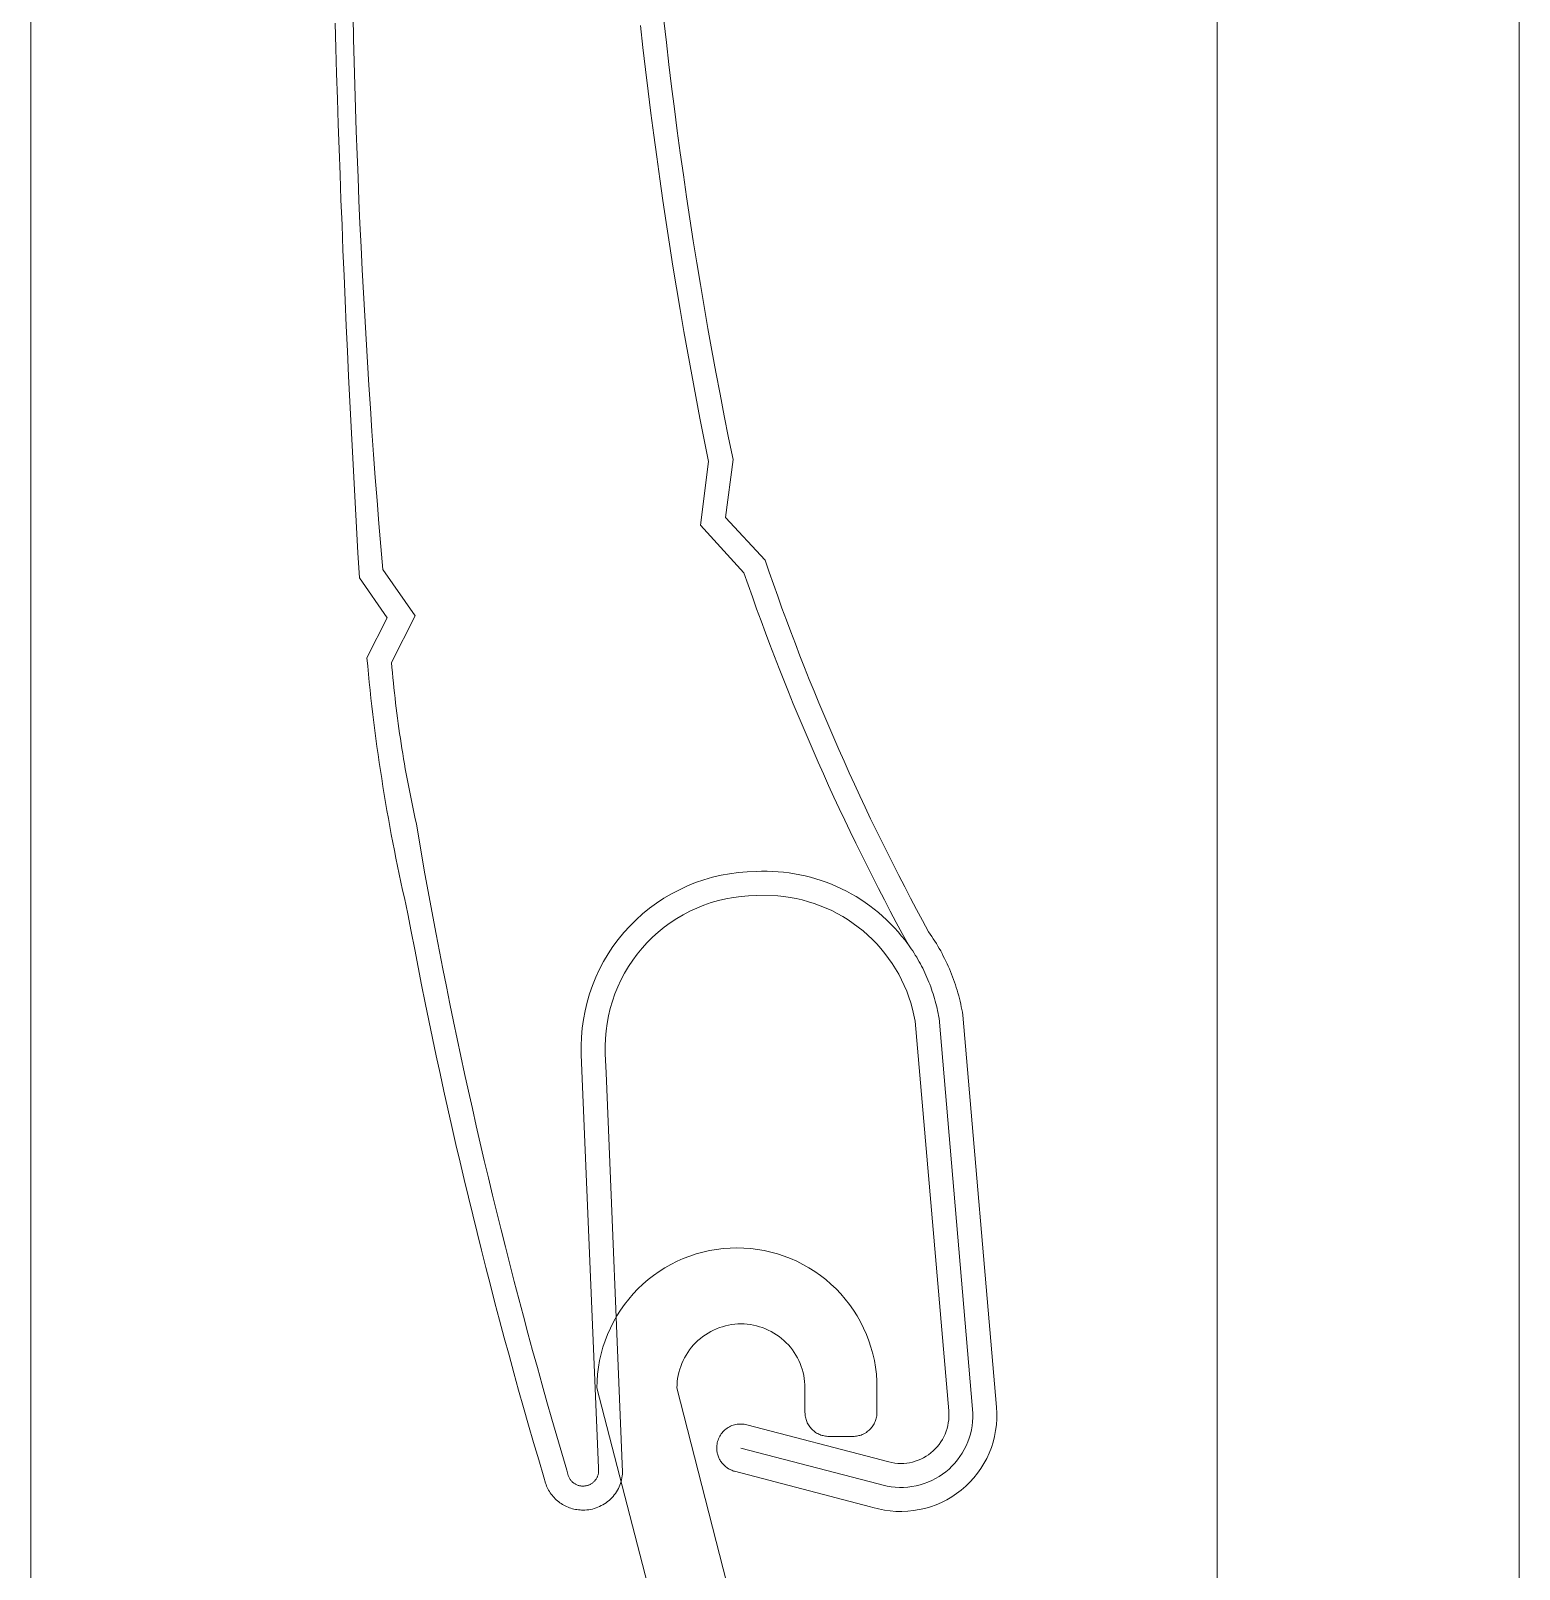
# Model space of a CAD drawing. Header units: metres. Extents: x 1838950 to 1842843, y 5171318 to 5174224.
# Drawn here: x 1841244.92197 to 1841244.94057, y 5171399.27954 to 5171399.29876 of the extents above; entities that cross this region are included whole.
import ezdxf

# ---------------------------------------------------------------- set-up
doc = ezdxf.new("R2010")
doc.units = ezdxf.units.M
doc.header["$LTSCALE"] = 0.0254
doc.header["$PDMODE"] = 1
doc.header["$PDSIZE"] = -2
doc.layers.add('00 CHAZAL Coupe A.5', color=7, linetype='Continuous', lineweight=18)

# ---------------------------------------------------------------- blocks, each defined once
blk = doc.blocks.new('Groupe-1947-1')
at = {"layer": '00 CHAZAL Coupe A.5', "color": 7, "linetype": 'Continuous', "lineweight": 5, "flags": 128}
for points in [[(1841244.925778, 5171399.298861), (1841244.925787, 5171399.298546), (1841244.925797, 5171399.29823), (1841244.925807, 5171399.297915), (1841244.925817, 5171399.297599), (1841244.925828, 5171399.297284), (1841244.92584, 5171399.296968), (1841244.925851, 5171399.296653), (1841244.925864, 5171399.296338), (1841244.925876, 5171399.296022), (1841244.925889, 5171399.295707), (1841244.925903, 5171399.295392), (1841244.925917, 5171399.295076), (1841244.925931, 5171399.294761), (1841244.925946, 5171399.294446), (1841244.925962, 5171399.294131), (1841244.925977, 5171399.293815), (1841244.925993, 5171399.2935), (1841244.92601, 5171399.293185), (1841244.926027, 5171399.29287), (1841244.926045, 5171399.292555), (1841244.926062, 5171399.29224), (1841244.926081, 5171399.291925), (1841244.926427, 5171399.291427), (1841244.926175, 5171399.290925), (1841244.926185, 5171399.290824), (1841244.926194, 5171399.290724), (1841244.926204, 5171399.290623), (1841244.926215, 5171399.290522), (1841244.926226, 5171399.290421), (1841244.926237, 5171399.290321), (1841244.926249, 5171399.29022), (1841244.926261, 5171399.29012), (1841244.926274, 5171399.290019), (1841244.926287, 5171399.289919), (1841244.926301, 5171399.289819), (1841244.926315, 5171399.289718), (1841244.92633, 5171399.289618), (1841244.926344, 5171399.289518), (1841244.92636, 5171399.289418), (1841244.926376, 5171399.289318), (1841244.926392, 5171399.289218), (1841244.926409, 5171399.289118), (1841244.926426, 5171399.289018), (1841244.926443, 5171399.288918), (1841244.926461, 5171399.288819), (1841244.92648, 5171399.288719), (1841244.926498, 5171399.28862), (1841244.926518, 5171399.28852), (1841244.926537, 5171399.288421), (1841244.926558, 5171399.288322), (1841244.926578, 5171399.288222), (1841244.926599, 5171399.288123), (1841244.926621, 5171399.288024), (1841244.926643, 5171399.287926), (1841244.926665, 5171399.287827), (1841244.926688, 5171399.287728), (1841244.926729, 5171399.287505), (1841244.926772, 5171399.287283), (1841244.926815, 5171399.287061), (1841244.926859, 5171399.286838), (1841244.926904, 5171399.286616), (1841244.926949, 5171399.286395), (1841244.926995, 5171399.286173), (1841244.927042, 5171399.285951), (1841244.92709, 5171399.28573), (1841244.927138, 5171399.285509), (1841244.927187, 5171399.285288), (1841244.927237, 5171399.285067), (1841244.927287, 5171399.284846), (1841244.927339, 5171399.284625), (1841244.927391, 5171399.284405), (1841244.927443, 5171399.284185), (1841244.927497, 5171399.283964), (1841244.927551, 5171399.283745), (1841244.927606, 5171399.283525), (1841244.927662, 5171399.283305), (1841244.927718, 5171399.283086), (1841244.927775, 5171399.282867), (1841244.927833, 5171399.282648), (1841244.927891, 5171399.282429), (1841244.927951, 5171399.282211), (1841244.928011, 5171399.281992), (1841244.928071, 5171399.281774), (1841244.928133, 5171399.281556), (1841244.928195, 5171399.281338), (1841244.928258, 5171399.281121), (1841244.928322, 5171399.280903), (1841244.928386, 5171399.280686), (1841244.928407, 5171399.280611), (1841244.928413, 5171399.280593), (1841244.92842, 5171399.280575), (1841244.928428, 5171399.280557), (1841244.928437, 5171399.28054), (1841244.928446, 5171399.280523), (1841244.928456, 5171399.280507), (1841244.928467, 5171399.280491), (1841244.928478, 5171399.280475), (1841244.92849, 5171399.28046), (1841244.928502, 5171399.280445), (1841244.928515, 5171399.28043), (1841244.928528, 5171399.280417), (1841244.928542, 5171399.280403), (1841244.928557, 5171399.280391), (1841244.928572, 5171399.280379), (1841244.928587, 5171399.280367), (1841244.928603, 5171399.280356), (1841244.928619, 5171399.280346), (1841244.928636, 5171399.280336), (1841244.928653, 5171399.280327), (1841244.92867, 5171399.280319), (1841244.928688, 5171399.280311), (1841244.928706, 5171399.280304), (1841244.928724, 5171399.280298), (1841244.928743, 5171399.280292), (1841244.928761, 5171399.280288), (1841244.92878, 5171399.280284), (1841244.928799, 5171399.28028), (1841244.928818, 5171399.280278), (1841244.928838, 5171399.280276), (1841244.928857, 5171399.280275), (1841244.928876, 5171399.280274), (1841244.9289, 5171399.280275), (1841244.928923, 5171399.280277), (1841244.928947, 5171399.280279), (1841244.92897, 5171399.280283), (1841244.928993, 5171399.280288), (1841244.929016, 5171399.280294), (1841244.929038, 5171399.280302), (1841244.92906, 5171399.28031), (1841244.929082, 5171399.280319), (1841244.929103, 5171399.28033), (1841244.929124, 5171399.280341), (1841244.929144, 5171399.280353), (1841244.929164, 5171399.280367), (1841244.929183, 5171399.280381), (1841244.929201, 5171399.280396), (1841244.929218, 5171399.280412), (1841244.929235, 5171399.280428), (1841244.929251, 5171399.280446), (1841244.929266, 5171399.280464), (1841244.92928, 5171399.280483), (1841244.929293, 5171399.280503), (1841244.929305, 5171399.280523), (1841244.929317, 5171399.280544), (1841244.929327, 5171399.280565), (1841244.929336, 5171399.280587), (1841244.929344, 5171399.280609), (1841244.929351, 5171399.280631), (1841244.929357, 5171399.280654), (1841244.929362, 5171399.280677), (1841244.929366, 5171399.280701), (1841244.929369, 5171399.280724), (1841244.92937, 5171399.280748), (1841244.929164, 5171399.28574), (1841244.929154, 5171399.285978), (1841244.929152, 5171399.286073), (1841244.929156, 5171399.286168), (1841244.929164, 5171399.286263), (1841244.929176, 5171399.286358), (1841244.929194, 5171399.286451), (1841244.929216, 5171399.286544), (1841244.929243, 5171399.286636), (1841244.929274, 5171399.286726), (1841244.92931, 5171399.286814), (1841244.92935, 5171399.2869), (1841244.929395, 5171399.286985), (1841244.929443, 5171399.287067), (1841244.929496, 5171399.287146), (1841244.929553, 5171399.287223), (1841244.929613, 5171399.287297), (1841244.929677, 5171399.287367), (1841244.929745, 5171399.287435), (1841244.929815, 5171399.287498), (1841244.929889, 5171399.287559), (1841244.929966, 5171399.287615), (1841244.930046, 5171399.287668), (1841244.930128, 5171399.287716), (1841244.930212, 5171399.28776), (1841244.930299, 5171399.2878), (1841244.930387, 5171399.287836), (1841244.930477, 5171399.287867), (1841244.930569, 5171399.287894), (1841244.930662, 5171399.287916), (1841244.930755, 5171399.287933), (1841244.93085, 5171399.287945), (1841244.930945, 5171399.287953), (1841244.93104, 5171399.287956), (1841244.931308, 5171399.287951), (1841244.931386, 5171399.287943), (1841244.931463, 5171399.287932), (1841244.93154, 5171399.287917), (1841244.931616, 5171399.2879), (1841244.931692, 5171399.287879), (1841244.931766, 5171399.287856), (1841244.93184, 5171399.287829), (1841244.931912, 5171399.2878), (1841244.931983, 5171399.287767), (1841244.932053, 5171399.287731), (1841244.932121, 5171399.287693), (1841244.932188, 5171399.287652), (1841244.932252, 5171399.287608), (1841244.932315, 5171399.287562), (1841244.932376, 5171399.287513), (1841244.932435, 5171399.287461), (1841244.932492, 5171399.287407), (1841244.932546, 5171399.287351), (1841244.932598, 5171399.287293), (1841244.932648, 5171399.287232), (1841244.932695, 5171399.28717), (1841244.932739, 5171399.287106), (1841244.932781, 5171399.28704), (1841244.93282, 5171399.286972), (1841244.932856, 5171399.286903), (1841244.93289, 5171399.286832), (1841244.93292, 5171399.28676), (1841244.932947, 5171399.286687), (1841244.932972, 5171399.286613), (1841244.932993, 5171399.286537), (1841244.933011, 5171399.286461), (1841244.933026, 5171399.286385), (1841244.933445, 5171399.281514), (1841244.933447, 5171399.281477), (1841244.933447, 5171399.28144), (1841244.933445, 5171399.281403), (1841244.93344, 5171399.281366), (1841244.933434, 5171399.28133), (1841244.933425, 5171399.281294), (1841244.933413, 5171399.281259), (1841244.9334, 5171399.281224), (1841244.933385, 5171399.28119), (1841244.933367, 5171399.281158), (1841244.933348, 5171399.281126), (1841244.933326, 5171399.281096), (1841244.933303, 5171399.281067), (1841244.933278, 5171399.28104), (1841244.933251, 5171399.281014), (1841244.933223, 5171399.28099), (1841244.933194, 5171399.280967), (1841244.933163, 5171399.280947), (1841244.933131, 5171399.280928), (1841244.933097, 5171399.280912), (1841244.933063, 5171399.280897), (1841244.933028, 5171399.280885), (1841244.932993, 5171399.280875), (1841244.932956, 5171399.280867), (1841244.93292, 5171399.280862), (1841244.932883, 5171399.280858), (1841244.932846, 5171399.280857), (1841244.932809, 5171399.280859), (1841244.932772, 5171399.280862), (1841244.932735, 5171399.280868), (1841244.932699, 5171399.280876), (1841244.932663, 5171399.280886), (1841244.93262, 5171399.280898), (1841244.930922, 5171399.281341), (1841244.930905, 5171399.281345), (1841244.930888, 5171399.281348), (1841244.930871, 5171399.281349), (1841244.930854, 5171399.28135), (1841244.930837, 5171399.28135), (1841244.93082, 5171399.281349), (1841244.930803, 5171399.281347), (1841244.930786, 5171399.281344), (1841244.930769, 5171399.28134), (1841244.930752, 5171399.281336), (1841244.930736, 5171399.28133), (1841244.93072, 5171399.281323), (1841244.930705, 5171399.281315), (1841244.93069, 5171399.281307), (1841244.930676, 5171399.281297), (1841244.930662, 5171399.281287), (1841244.930649, 5171399.281276), (1841244.930636, 5171399.281265), (1841244.930624, 5171399.281252), (1841244.930613, 5171399.281239), (1841244.930602, 5171399.281226), (1841244.930593, 5171399.281211), (1841244.930584, 5171399.281197), (1841244.930576, 5171399.281181), (1841244.930569, 5171399.281166), (1841244.930563, 5171399.28115), (1841244.930558, 5171399.281133), (1841244.930553, 5171399.281117), (1841244.93055, 5171399.2811), (1841244.930548, 5171399.281083), (1841244.930546, 5171399.281066), (1841244.930546, 5171399.281048), (1841244.930546, 5171399.281036), (1841244.930547, 5171399.281024), (1841244.930549, 5171399.281012), (1841244.93055, 5171399.281), (1841244.930553, 5171399.280988), (1841244.930556, 5171399.280976), (1841244.930559, 5171399.280964), (1841244.930563, 5171399.280952), (1841244.930567, 5171399.280941), (1841244.930572, 5171399.280929), (1841244.930577, 5171399.280918), (1841244.930582, 5171399.280907), (1841244.930589, 5171399.280897), (1841244.930595, 5171399.280886), (1841244.930602, 5171399.280876), (1841244.930609, 5171399.280866), (1841244.930617, 5171399.280857), (1841244.930625, 5171399.280848), (1841244.930634, 5171399.280839), (1841244.930642, 5171399.28083), (1841244.930652, 5171399.280822), (1841244.930661, 5171399.280814), (1841244.930671, 5171399.280807), (1841244.930681, 5171399.2808), (1841244.930691, 5171399.280793), (1841244.930702, 5171399.280787), (1841244.930713, 5171399.280782), (1841244.930724, 5171399.280776), (1841244.930735, 5171399.280772), (1841244.930747, 5171399.280767), (1841244.930758, 5171399.280763), (1841244.93077, 5171399.28076), (1841244.932467, 5171399.280317), (1841244.932499, 5171399.280309), (1841244.932569, 5171399.28029), (1841244.932641, 5171399.280275), (1841244.932713, 5171399.280265), (1841244.932786, 5171399.280259), (1841244.932859, 5171399.280257), (1841244.932933, 5171399.28026), (1841244.933005, 5171399.280268), (1841244.933077, 5171399.28028), (1841244.933149, 5171399.280296), (1841244.933219, 5171399.280316), (1841244.933288, 5171399.280341), (1841244.933355, 5171399.28037), (1841244.93342, 5171399.280403), (1841244.933484, 5171399.28044), (1841244.933544, 5171399.280481), (1841244.933603, 5171399.280525), (1841244.933658, 5171399.280573), (1841244.93371, 5171399.280624), (1841244.93376, 5171399.280678), (1841244.933805, 5171399.280735), (1841244.933848, 5171399.280795), (1841244.933886, 5171399.280857), (1841244.933921, 5171399.280921), (1841244.933952, 5171399.280988), (1841244.933978, 5171399.281056), (1841244.934, 5171399.281125), (1841244.934019, 5171399.281196), (1841244.934032, 5171399.281268), (1841244.934042, 5171399.281341), (1841244.934047, 5171399.281414), (1841244.934047, 5171399.281487), (1841244.934043, 5171399.28156), (1841244.933622, 5171399.286461), (1841244.933616, 5171399.286496), (1841244.93361, 5171399.286531), (1841244.933603, 5171399.286565), (1841244.933595, 5171399.2866), (1841244.933587, 5171399.286635), (1841244.933579, 5171399.286669), (1841244.93357, 5171399.286704), (1841244.93356, 5171399.286738), (1841244.93355, 5171399.286772), (1841244.93354, 5171399.286806), (1841244.933529, 5171399.28684), (1841244.933518, 5171399.286874), (1841244.933506, 5171399.286907), (1841244.933493, 5171399.286941), (1841244.933481, 5171399.286974), (1841244.933467, 5171399.287007), (1841244.933454, 5171399.28704), (1841244.933439, 5171399.287072), (1841244.933425, 5171399.287104), (1841244.93341, 5171399.287137), (1841244.933394, 5171399.287169), (1841244.933378, 5171399.2872), (1841244.933362, 5171399.287232), (1841244.933345, 5171399.287263), (1841244.933327, 5171399.287294), (1841244.933309, 5171399.287325), (1841244.933291, 5171399.287355), (1841244.933273, 5171399.287386), (1841244.933253, 5171399.287416), (1841244.933234, 5171399.287445), (1841244.933214, 5171399.287475), (1841244.933194, 5171399.287504), (1841244.933118, 5171399.287643), (1841244.933043, 5171399.287783), (1841244.932969, 5171399.287923), (1841244.932895, 5171399.288064), (1841244.932822, 5171399.288205), (1841244.93275, 5171399.288347), (1841244.932679, 5171399.288488), (1841244.932609, 5171399.288631), (1841244.932539, 5171399.288773), (1841244.93247, 5171399.288916), (1841244.932402, 5171399.289059), (1841244.932335, 5171399.289203), (1841244.932268, 5171399.289347), (1841244.932202, 5171399.289491), (1841244.932137, 5171399.289636), (1841244.932073, 5171399.289781), (1841244.932009, 5171399.289926), (1841244.931946, 5171399.290072), (1841244.931884, 5171399.290218), (1841244.931823, 5171399.290365), (1841244.931763, 5171399.290511), (1841244.931703, 5171399.290658), (1841244.931644, 5171399.290806), (1841244.931586, 5171399.290953), (1841244.931529, 5171399.291101), (1841244.931472, 5171399.29125), (1841244.931417, 5171399.291398), (1841244.931362, 5171399.291547), (1841244.931308, 5171399.291696), (1841244.931254, 5171399.291846), (1841244.931202, 5171399.291996), (1841244.93115, 5171399.292146), (1841244.930657, 5171399.292682), (1841244.930751, 5171399.293405), (1841244.930695, 5171399.293678), (1841244.930641, 5171399.29395), (1841244.930588, 5171399.294223), (1841244.930537, 5171399.294496), (1841244.930486, 5171399.294769), (1841244.930437, 5171399.295043), (1841244.930389, 5171399.295317), (1841244.930343, 5171399.295591), (1841244.930298, 5171399.295865), (1841244.930254, 5171399.29614), (1841244.930211, 5171399.296414), (1841244.93017, 5171399.296689), (1841244.93013, 5171399.296964), (1841244.930091, 5171399.297239), (1841244.930054, 5171399.297515), (1841244.930017, 5171399.29779), (1841244.929983, 5171399.298066), (1841244.929949, 5171399.298342), (1841244.929917, 5171399.298618), (1841244.929886, 5171399.298894)], [(1841244.930342, 5171399.292583), (1841244.930445, 5171399.293381), (1841244.930391, 5171399.293652), (1841244.930337, 5171399.293922), (1841244.930285, 5171399.294193), (1841244.930235, 5171399.294465), (1841244.930185, 5171399.294736), (1841244.930137, 5171399.295007), (1841244.93009, 5171399.295279), (1841244.930044, 5171399.295551), (1841244.929999, 5171399.295824), (1841244.929956, 5171399.296096), (1841244.929914, 5171399.296369), (1841244.929873, 5171399.296641), (1841244.929834, 5171399.296914), (1841244.929796, 5171399.297188), (1841244.929759, 5171399.297461), (1841244.929723, 5171399.297735), (1841244.929688, 5171399.298008), (1841244.929655, 5171399.298282), (1841244.929623, 5171399.298556), (1841244.929592, 5171399.29883)], [(1841244.926002, 5171399.298952), (1841244.926008, 5171399.298663), (1841244.926015, 5171399.298374), (1841244.926023, 5171399.298085), (1841244.926032, 5171399.297797), (1841244.926042, 5171399.297508), (1841244.926052, 5171399.297219), (1841244.926064, 5171399.296931), (1841244.926075, 5171399.296642), (1841244.926088, 5171399.296354), (1841244.926102, 5171399.296065), (1841244.926116, 5171399.295776), (1841244.926131, 5171399.295488), (1841244.926147, 5171399.2952), (1841244.926164, 5171399.294911), (1841244.926181, 5171399.294623), (1841244.926199, 5171399.294335), (1841244.926218, 5171399.294046), (1841244.926238, 5171399.293758), (1841244.926258, 5171399.29347), (1841244.92628, 5171399.293182), (1841244.926302, 5171399.292894), (1841244.926325, 5171399.292606), (1841244.926348, 5171399.292318), (1841244.926373, 5171399.29203), (1841244.926776, 5171399.291452), (1841244.926483, 5171399.290869), (1841244.926488, 5171399.290805), (1841244.926494, 5171399.290742), (1841244.9265, 5171399.290678), (1841244.926506, 5171399.290615), (1841244.926513, 5171399.290551), (1841244.92652, 5171399.290488), (1841244.926527, 5171399.290424), (1841244.926534, 5171399.290361), (1841244.926542, 5171399.290298), (1841244.92655, 5171399.290234), (1841244.926558, 5171399.290171), (1841244.926567, 5171399.290108), (1841244.926575, 5171399.290045), (1841244.926584, 5171399.289982), (1841244.926594, 5171399.289918), (1841244.926603, 5171399.289855), (1841244.926613, 5171399.289792), (1841244.926623, 5171399.289729), (1841244.926634, 5171399.289666), (1841244.926644, 5171399.289603), (1841244.926655, 5171399.289541), (1841244.926666, 5171399.289478), (1841244.926678, 5171399.289415), (1841244.92669, 5171399.289352), (1841244.926702, 5171399.28929), (1841244.926714, 5171399.289227), (1841244.926726, 5171399.289164), (1841244.926739, 5171399.289102), (1841244.926752, 5171399.289039), (1841244.926766, 5171399.288977), (1841244.926779, 5171399.288915), (1841244.926793, 5171399.288852), (1841244.92689, 5171399.288273), (1841244.926999, 5171399.287694), (1841244.92704, 5171399.287475), (1841244.927082, 5171399.287256), (1841244.927125, 5171399.287038), (1841244.927169, 5171399.28682), (1841244.927213, 5171399.286601), (1841244.927258, 5171399.286383), (1841244.927303, 5171399.286165), (1841244.927349, 5171399.285947), (1841244.927396, 5171399.28573), (1841244.927444, 5171399.285512), (1841244.927493, 5171399.285295), (1841244.927542, 5171399.285078), (1841244.927592, 5171399.284861), (1841244.927642, 5171399.284644), (1841244.927694, 5171399.284427), (1841244.927746, 5171399.284211), (1841244.927798, 5171399.283995), (1841244.927852, 5171399.283779), (1841244.927906, 5171399.283563), (1841244.927961, 5171399.283347), (1841244.928016, 5171399.283131), (1841244.928073, 5171399.282916), (1841244.92813, 5171399.2827), (1841244.928187, 5171399.282485), (1841244.928246, 5171399.282271), (1841244.928305, 5171399.282056), (1841244.928365, 5171399.281841), (1841244.928425, 5171399.281627), (1841244.928486, 5171399.281413), (1841244.928548, 5171399.281199), (1841244.928611, 5171399.280986), (1841244.928674, 5171399.280772), (1841244.928692, 5171399.280705), (1841244.928695, 5171399.280697), (1841244.928698, 5171399.280689), (1841244.928702, 5171399.280681), (1841244.928706, 5171399.280674), (1841244.92871, 5171399.280667), (1841244.928715, 5171399.280659), (1841244.92872, 5171399.280652), (1841244.928725, 5171399.280646), (1841244.92873, 5171399.280639), (1841244.928736, 5171399.280633), (1841244.928742, 5171399.280627), (1841244.928748, 5171399.280621), (1841244.928755, 5171399.280616), (1841244.928762, 5171399.280611), (1841244.928769, 5171399.280606), (1841244.928776, 5171399.280602), (1841244.928783, 5171399.280597), (1841244.928791, 5171399.280594), (1841244.928799, 5171399.28059), (1841244.928807, 5171399.280587), (1841244.928815, 5171399.280584), (1841244.928823, 5171399.280581), (1841244.928831, 5171399.280579), (1841244.928839, 5171399.280578), (1841244.928848, 5171399.280576), (1841244.928856, 5171399.280575), (1841244.928865, 5171399.280574), (1841244.928873, 5171399.280574), (1841244.928882, 5171399.280574), (1841244.92889, 5171399.280575), (1841244.928899, 5171399.280576), (1841244.928907, 5171399.280577), (1841244.928916, 5171399.280578), (1841244.928924, 5171399.28058), (1841244.928932, 5171399.280582), (1841244.92894, 5171399.280585), (1841244.928948, 5171399.280588), (1841244.928956, 5171399.280591), (1841244.928964, 5171399.280595), (1841244.928971, 5171399.280599), (1841244.928978, 5171399.280603), (1841244.928986, 5171399.280608), (1841244.928992, 5171399.280613), (1841244.928999, 5171399.280618), (1841244.929006, 5171399.280624), (1841244.929012, 5171399.28063), (1841244.929018, 5171399.280636), (1841244.929024, 5171399.280642), (1841244.929029, 5171399.280649), (1841244.929034, 5171399.280655), (1841244.929039, 5171399.280662), (1841244.929043, 5171399.28067), (1841244.929048, 5171399.280677), (1841244.929051, 5171399.280685), (1841244.929055, 5171399.280692), (1841244.929058, 5171399.2807), (1841244.929061, 5171399.280708), (1841244.929063, 5171399.280716), (1841244.929066, 5171399.280725), (1841244.929067, 5171399.280733), (1841244.929069, 5171399.280741), (1841244.92907, 5171399.28075), (1841244.92907, 5171399.280758), (1841244.929071, 5171399.280767), (1841244.929068, 5171399.280803), (1841244.928854, 5171399.285965), (1841244.928852, 5171399.286076), (1841244.928856, 5171399.286186), (1841244.928866, 5171399.286296), (1841244.92888, 5171399.286405), (1841244.928901, 5171399.286514), (1841244.928926, 5171399.286621), (1841244.928957, 5171399.286727), (1841244.928994, 5171399.286831), (1841244.929035, 5171399.286934), (1841244.929082, 5171399.287034), (1841244.929133, 5171399.287131), (1841244.929189, 5171399.287226), (1841244.92925, 5171399.287318), (1841244.929316, 5171399.287407), (1841244.929386, 5171399.287492), (1841244.92946, 5171399.287574), (1841244.929538, 5171399.287652), (1841244.92962, 5171399.287726), (1841244.929706, 5171399.287796), (1841244.929795, 5171399.287861), (1841244.929887, 5171399.287922), (1841244.929982, 5171399.287978), (1841244.93008, 5171399.288029), (1841244.93018, 5171399.288076), (1841244.930282, 5171399.288117), (1841244.930386, 5171399.288153), (1841244.930492, 5171399.288184), (1841244.9306, 5171399.288209), (1841244.930708, 5171399.288229), (1841244.930818, 5171399.288244), (1841244.930928, 5171399.288253), (1841244.931038, 5171399.288256), (1841244.931107, 5171399.288259), (1841244.931176, 5171399.288259), (1841244.931245, 5171399.288257), (1841244.931313, 5171399.288253), (1841244.931382, 5171399.288247), (1841244.93145, 5171399.288238), (1841244.931518, 5171399.288228), (1841244.931586, 5171399.288215), (1841244.931653, 5171399.2882), (1841244.93172, 5171399.288184), (1841244.931786, 5171399.288165), (1841244.931851, 5171399.288144), (1841244.931916, 5171399.288121), (1841244.93198, 5171399.288096), (1841244.932044, 5171399.288069), (1841244.932106, 5171399.28804), (1841244.932167, 5171399.28801), (1841244.932228, 5171399.287977), (1841244.932287, 5171399.287942), (1841244.932346, 5171399.287906), (1841244.932403, 5171399.287868), (1841244.932459, 5171399.287828), (1841244.932514, 5171399.287786), (1841244.932567, 5171399.287743), (1841244.932619, 5171399.287698), (1841244.93267, 5171399.287651), (1841244.932719, 5171399.287603), (1841244.932767, 5171399.287553), (1841244.932813, 5171399.287502), (1841244.932857, 5171399.28745), (1841244.9329, 5171399.287396), (1841244.932941, 5171399.287341), (1841244.932865, 5171399.28748), (1841244.93279, 5171399.28762), (1841244.932715, 5171399.287761), (1841244.932641, 5171399.287902), (1841244.932568, 5171399.288043), (1841244.932496, 5171399.288185), (1841244.932425, 5171399.288327), (1841244.932354, 5171399.288469), (1841244.932284, 5171399.288612), (1841244.932215, 5171399.288755), (1841244.932146, 5171399.288898), (1841244.932078, 5171399.289042), (1841244.932011, 5171399.289187), (1841244.931945, 5171399.289331), (1841244.93188, 5171399.289476), (1841244.931815, 5171399.289621), (1841244.931751, 5171399.289767), (1841244.931688, 5171399.289913), (1841244.931626, 5171399.290059), (1841244.931564, 5171399.290206), (1841244.931503, 5171399.290353), (1841244.931443, 5171399.2905), (1841244.931384, 5171399.290647), (1841244.931326, 5171399.290795), (1841244.931268, 5171399.290944), (1841244.931211, 5171399.291092), (1841244.931155, 5171399.291241), (1841244.9311, 5171399.29139), (1841244.931045, 5171399.291539), (1841244.930992, 5171399.291689), (1841244.930939, 5171399.291839), (1841244.930887, 5171399.291989), (1841244.930342, 5171399.292583)], [(1841244.933744, 5171399.281534), (1841244.933324, 5171399.286423), (1841244.933319, 5171399.286454), (1841244.933313, 5171399.286485), (1841244.933307, 5171399.286515), (1841244.9333, 5171399.286546), (1841244.933293, 5171399.286577), (1841244.933285, 5171399.286607), (1841244.933277, 5171399.286637), (1841244.933268, 5171399.286667), (1841244.93326, 5171399.286697), (1841244.93325, 5171399.286727), (1841244.93324, 5171399.286757), (1841244.93323, 5171399.286787), (1841244.93322, 5171399.286816), (1841244.933209, 5171399.286846), (1841244.933197, 5171399.286875), (1841244.933185, 5171399.286904), (1841244.933173, 5171399.286933), (1841244.93316, 5171399.286961), (1841244.933147, 5171399.28699), (1841244.933134, 5171399.287018), (1841244.93312, 5171399.287046), (1841244.933106, 5171399.287074), (1841244.933091, 5171399.287102), (1841244.933076, 5171399.287129), (1841244.93306, 5171399.287156), (1841244.933045, 5171399.287184), (1841244.933028, 5171399.28721), (1841244.933012, 5171399.287237), (1841244.932995, 5171399.287263), (1841244.932977, 5171399.287289), (1841244.93296, 5171399.287315), (1841244.932941, 5171399.287341)], [(1841244.930846, 5171399.28105), (1841244.93266, 5171399.280577), (1841244.932675, 5171399.280574), (1841244.932727, 5171399.280565), (1841244.932778, 5171399.28056), (1841244.93283, 5171399.280557), (1841244.932882, 5171399.280558), (1841244.932934, 5171399.280561), (1841244.932986, 5171399.280568), (1841244.933037, 5171399.280577), (1841244.933087, 5171399.28059), (1841244.933137, 5171399.280605), (1841244.933186, 5171399.280623), (1841244.933233, 5171399.280644), (1841244.93328, 5171399.280668), (1841244.933324, 5171399.280694), (1841244.933368, 5171399.280723), (1841244.933409, 5171399.280754), (1841244.933449, 5171399.280788), (1841244.933486, 5171399.280824), (1841244.933522, 5171399.280862), (1841244.933555, 5171399.280902), (1841244.933586, 5171399.280943), (1841244.933615, 5171399.280987), (1841244.93364, 5171399.281032), (1841244.933664, 5171399.281079), (1841244.933684, 5171399.281126), (1841244.933702, 5171399.281175), (1841244.933717, 5171399.281225), (1841244.933729, 5171399.281276), (1841244.933738, 5171399.281327), (1841244.933744, 5171399.281378), (1841244.933747, 5171399.28143), (1841244.933747, 5171399.281482), (1841244.933744, 5171399.281534)]]:
    blk.add_lwpolyline(points, dxfattribs=at)
blk = doc.blocks.new('Groupe-1948-1')
at = {"layer": '00 CHAZAL Coupe A.5', "color": 7, "linetype": 'Continuous', "lineweight": 5, "flags": 128}
blk.add_lwpolyline([(1841244.929873, 5171399.278611), (1841244.929049, 5171399.281802), (1841244.929051, 5171399.281888), (1841244.929058, 5171399.281973), (1841244.929068, 5171399.282059), (1841244.929083, 5171399.282143), (1841244.929102, 5171399.282227), (1841244.929124, 5171399.28231), (1841244.929151, 5171399.282391), (1841244.929182, 5171399.282471), (1841244.929217, 5171399.28255), (1841244.929256, 5171399.282627), (1841244.929298, 5171399.282701), (1841244.929344, 5171399.282774), (1841244.929394, 5171399.282844), (1841244.929446, 5171399.282912), (1841244.929502, 5171399.282977), (1841244.929562, 5171399.283039), (1841244.929624, 5171399.283098), (1841244.929689, 5171399.283155), (1841244.929757, 5171399.283207), (1841244.929827, 5171399.283257), (1841244.929899, 5171399.283303), (1841244.929974, 5171399.283345), (1841244.930051, 5171399.283384), (1841244.930129, 5171399.283419), (1841244.93021, 5171399.283449), (1841244.930291, 5171399.283476), (1841244.930374, 5171399.283499), (1841244.930458, 5171399.283518), (1841244.930542, 5171399.283533), (1841244.930628, 5171399.283543), (1841244.930713, 5171399.28355), (1841244.930799, 5171399.283552), (1841244.930885, 5171399.28355), (1841244.930971, 5171399.283543), (1841244.931056, 5171399.283533), (1841244.931141, 5171399.283518), (1841244.931224, 5171399.283499), (1841244.931307, 5171399.283476), (1841244.931389, 5171399.283449), (1841244.931469, 5171399.283419), (1841244.931547, 5171399.283384), (1841244.931624, 5171399.283345), (1841244.931699, 5171399.283303), (1841244.931771, 5171399.283257), (1841244.931842, 5171399.283207), (1841244.931909, 5171399.283155), (1841244.931974, 5171399.283098), (1841244.932037, 5171399.283039), (1841244.932096, 5171399.282977), (1841244.932152, 5171399.282912), (1841244.932205, 5171399.282844), (1841244.932254, 5171399.282774), (1841244.9323, 5171399.282701), (1841244.932343, 5171399.282627), (1841244.932381, 5171399.28255), (1841244.932416, 5171399.282471), (1841244.932447, 5171399.282391), (1841244.932474, 5171399.28231), (1841244.932497, 5171399.282227), (1841244.932516, 5171399.282143), (1841244.93253, 5171399.282059), (1841244.932541, 5171399.281973), (1841244.932547, 5171399.281888), (1841244.932549, 5171399.281802), (1841244.932549, 5171399.281496), (1841244.932549, 5171399.281481), (1841244.932548, 5171399.281466), (1841244.932546, 5171399.281452), (1841244.932543, 5171399.281437), (1841244.93254, 5171399.281423), (1841244.932536, 5171399.281408), (1841244.932532, 5171399.281394), (1841244.932526, 5171399.281381), (1841244.93252, 5171399.281367), (1841244.932514, 5171399.281354), (1841244.932506, 5171399.281341), (1841244.932499, 5171399.281329), (1841244.93249, 5171399.281317), (1841244.932481, 5171399.281305), (1841244.932471, 5171399.281294), (1841244.932461, 5171399.281283), (1841244.932451, 5171399.281273), (1841244.932439, 5171399.281264), (1841244.932428, 5171399.281255), (1841244.932416, 5171399.281246), (1841244.932403, 5171399.281238), (1841244.932391, 5171399.281231), (1841244.932377, 5171399.281224), (1841244.932364, 5171399.281218), (1841244.93235, 5171399.281213), (1841244.932336, 5171399.281208), (1841244.932322, 5171399.281205), (1841244.932308, 5171399.281201), (1841244.932293, 5171399.281199), (1841244.932279, 5171399.281197), (1841244.932264, 5171399.281196), (1841244.932249, 5171399.281196), (1841244.931949, 5171399.281196), (1841244.931934, 5171399.281196), (1841244.93192, 5171399.281197), (1841244.931905, 5171399.281199), (1841244.931891, 5171399.281201), (1841244.931876, 5171399.281205), (1841244.931862, 5171399.281208), (1841244.931848, 5171399.281213), (1841244.931834, 5171399.281218), (1841244.931821, 5171399.281224), (1841244.931808, 5171399.281231), (1841244.931795, 5171399.281238), (1841244.931782, 5171399.281246), (1841244.93177, 5171399.281255), (1841244.931759, 5171399.281264), (1841244.931748, 5171399.281273), (1841244.931737, 5171399.281283), (1841244.931727, 5171399.281294), (1841244.931717, 5171399.281305), (1841244.931708, 5171399.281317), (1841244.9317, 5171399.281329), (1841244.931692, 5171399.281341), (1841244.931685, 5171399.281354), (1841244.931678, 5171399.281367), (1841244.931672, 5171399.281381), (1841244.931667, 5171399.281394), (1841244.931662, 5171399.281408), (1841244.931658, 5171399.281423), (1841244.931655, 5171399.281437), (1841244.931652, 5171399.281452), (1841244.931651, 5171399.281466), (1841244.93165, 5171399.281481), (1841244.931649, 5171399.281496), (1841244.931649, 5171399.281802), (1841244.931648, 5171399.281841), (1841244.931645, 5171399.28188), (1841244.93164, 5171399.281919), (1841244.931634, 5171399.281958), (1841244.931625, 5171399.281996), (1841244.931615, 5171399.282034), (1841244.931602, 5171399.282071), (1841244.931588, 5171399.282108), (1841244.931572, 5171399.282144), (1841244.931555, 5171399.282179), (1841244.931535, 5171399.282213), (1841244.931514, 5171399.282246), (1841244.931492, 5171399.282278), (1841244.931468, 5171399.282309), (1841244.931442, 5171399.282339), (1841244.931415, 5171399.282367), (1841244.931386, 5171399.282395), (1841244.931357, 5171399.28242), (1841244.931326, 5171399.282444), (1841244.931294, 5171399.282467), (1841244.93126, 5171399.282488), (1841244.931226, 5171399.282507), (1841244.931191, 5171399.282525), (1841244.931155, 5171399.282541), (1841244.931119, 5171399.282555), (1841244.931081, 5171399.282567), (1841244.931044, 5171399.282578), (1841244.931005, 5171399.282586), (1841244.930967, 5171399.282593), (1841244.930928, 5171399.282598), (1841244.930888, 5171399.282601), (1841244.930849, 5171399.282602), (1841244.93081, 5171399.282601), (1841244.930771, 5171399.282598), (1841244.930732, 5171399.282593), (1841244.930693, 5171399.282586), (1841244.930655, 5171399.282578), (1841244.930617, 5171399.282567), (1841244.93058, 5171399.282555), (1841244.930543, 5171399.282541), (1841244.930507, 5171399.282525), (1841244.930472, 5171399.282507), (1841244.930438, 5171399.282488), (1841244.930405, 5171399.282467), (1841244.930373, 5171399.282444), (1841244.930342, 5171399.28242), (1841244.930312, 5171399.282395), (1841244.930283, 5171399.282367), (1841244.930256, 5171399.282339), (1841244.930231, 5171399.282309), (1841244.930207, 5171399.282278), (1841244.930184, 5171399.282246), (1841244.930163, 5171399.282213), (1841244.930144, 5171399.282179), (1841244.930126, 5171399.282144), (1841244.93011, 5171399.282108), (1841244.930096, 5171399.282071), (1841244.930084, 5171399.282034), (1841244.930073, 5171399.281996), (1841244.930065, 5171399.281958), (1841244.930058, 5171399.281919), (1841244.930053, 5171399.28188), (1841244.93005, 5171399.281841), (1841244.930049, 5171399.281802), (1841244.930893, 5171399.278498)], dxfattribs=at)
at = {"layer": '00 CHAZAL Coupe A.5', "color": 7, "linetype": 'Continuous', "lineweight": 5, "transparency": 33554687}
blk.add_point((1841244.930849, 5171399.281802), dxfattribs=at)
blk = doc.blocks.new('Groupe-1949-1')
at = {"layer": '00 CHAZAL Coupe A.5', "color": 7}
for name in ['Groupe-1947-1', 'Groupe-1948-1']:
    blk.add_blockref(name, (0, 0), dxfattribs=at)
blk = doc.blocks.new('Groupe-1951-1')
at = {"layer": '00 CHAZAL Coupe A.5', "color": 7, "linetype": 'Continuous', "lineweight": 5}
for p, q in [((1841244.921975, 5171399.311209), (1841244.921975, 5171397.206807)), ((1841244.936802, 5171399.311209), (1841244.936802, 5171397.240807)), ((1841244.940575, 5171399.310508), (1841244.940575, 5171397.240807))]:
    blk.add_line(p, q, dxfattribs=at)
at = {"layer": '00 CHAZAL Coupe A.5', "color": 7}
blk.add_blockref('Groupe-1949-1', (0, 0), dxfattribs=at)

msp = doc.modelspace()

# ---------------------------------------------------------------- block references
at = {"layer": '00 CHAZAL Coupe A.5', "color": 7}
msp.add_blockref('Groupe-1951-1', (0, 0), dxfattribs=at)

doc.saveas('drawing.dxf')
